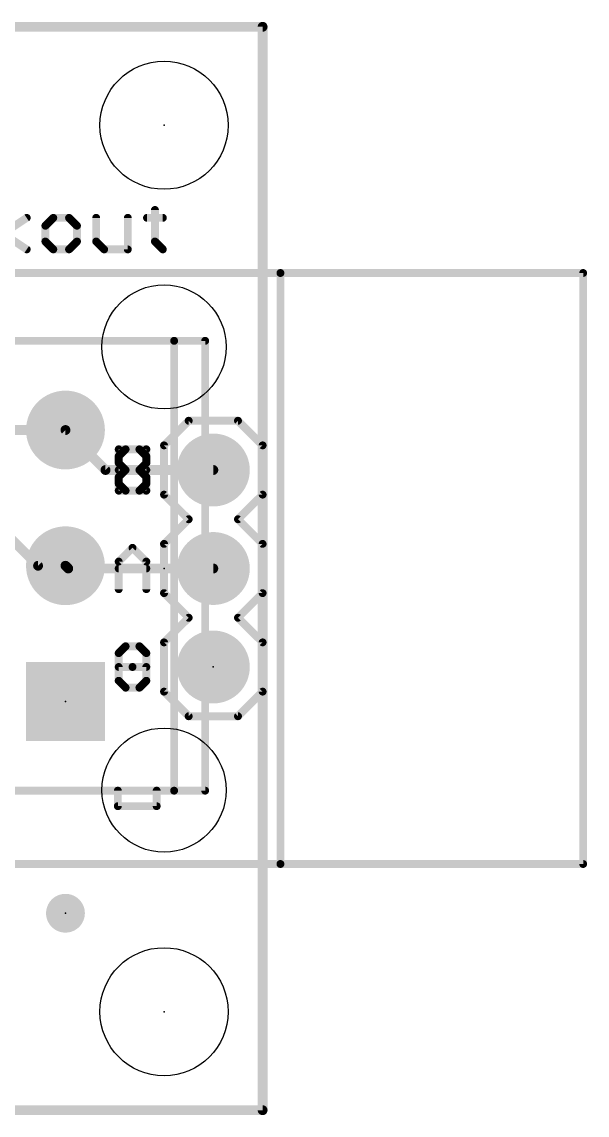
# Model space of a CAD drawing. Extents: x -30 to 77, y -19 to 28.
# Drawn here: x 16.66 to 31.22, y -0.13 to 28.07 of the extents above; entities that cross this region are included whole.
import ezdxf

# ---------------------------------------------------------------- set-up
doc = ezdxf.new("R2010")
doc.units = 0
for name, color, linetype in [('1', 12, 'CONTINUOUS'), ('16', 132, 'CONTINUOUS'), ('17', 110, 'CONTINUOUS'), ('20', 53, 'CONTINUOUS'), ('21', 41, 'CONTINUOUS'), ('22', 40, 'CONTINUOUS'), ('23', 53, 'CONTINUOUS'), ('51', 53, 'CONTINUOUS')]:
    doc.layers.add(name, color=color, linetype=linetype)

# ---------------------------------------------------------------- blocks, each defined once
blk = doc.blocks.new('SQUAREP')
blk.add_solid([(-0.5, -0.5), (0.5, -0.5), (-0.5, 0.5), (0.5, 0.5)])
blk = doc.blocks.new('ROUNDP')
at = {"const_width": 0.5}
blk.add_lwpolyline([(0, -0.25, 1), (0, 0.25, 1), (0, -0.25)], format="xyb", dxfattribs=at)
blk = doc.blocks.new('RECT')
blk.add_solid([(-0.5, -0.5), (0.5, -0.5), (-0.5, 0.5), (0.5, 0.5)])
blk = doc.blocks.new('PIE')
at = {"const_width": 0.5}
blk.add_lwpolyline([(0, -0.25, 1), (0, 0.25, 1), (0, -0.25)], format="xyb", dxfattribs=at)

msp = doc.modelspace()

# ---------------------------------------------------------------- linework, layer by layer
at = {"layer": '1', "const_width": 0.254}
for points in [[(0, 27.94), (22.86, 27.94)], [(22.86, 27.94), (22.86, 0)], [(16.144, 17.541), (17.78, 17.541)], [(17.78, 17.541), (18.811, 16.51)], [(18.811, 16.51), (21.59, 16.51)], [(17.78, 14.041), (17.851, 13.97)], [(17.851, 13.97), (21.59, 13.97)], [(22.86, 0), (0, 0)]]:
    msp.add_lwpolyline(points, dxfattribs=at)
at = {"layer": '1', "const_width": 0.127}
for points in [[(22.9235, 27.94, 1), (22.7965, 27.94)], [(22.86, 27.8765, 1), (22.86, 28.0035)], [(17.8249, 17.5859, 1), (17.7351, 17.4961)], [(17.78, 17.4775, 1), (17.78, 17.6045)], [(18.811, 16.5735, 1), (18.811, 16.4465)], [(21.59, 16.4465, 1), (21.59, 16.5735)], [(18.7661, 16.4651, 1), (18.8559, 16.5549)], [(17.8249, 14.0859, 1), (17.7351, 13.9961)], [(17.851, 14.0335, 1), (17.851, 13.9065)], [(17.8061, 13.9251, 1), (17.8959, 14.0149)], [(21.59, 13.9065, 1), (21.59, 14.0335)], [(22.7965, 0, 1), (22.9235, 0)], [(22.86, -0.0635, 1), (22.86, 0.0635)]]:
    msp.add_lwpolyline(points, format="xyb", dxfattribs=at)
at = {"layer": '16', "const_width": 0.254}
for points in [[(0, 27.94), (22.86, 27.94)], [(22.86, 27.94), (22.86, 0)], [(15.875, 15.24), (17.074, 14.041)], [(17.074, 14.041), (17.78, 14.041)], [(22.86, 0), (0, 0)]]:
    msp.add_lwpolyline(points, dxfattribs=at)
at = {"layer": '16', "const_width": 0.127}
for points in [[(22.9235, 27.94, 1), (22.7965, 27.94)], [(22.86, 27.8765, 1), (22.86, 28.0035)], [(17.074, 14.1045, 1), (17.074, 13.9775)], [(17.0291, 13.9961, 1), (17.1189, 14.0859)], [(17.78, 13.9775, 1), (17.78, 14.1045)], [(22.7965, 0, 1), (22.9235, 0)], [(22.86, -0.0635, 1), (22.86, 0.0635)]]:
    msp.add_lwpolyline(points, format="xyb", dxfattribs=at)
at = {"layer": '20', "const_width": 0.2032}
for points in [[(0, 27.94), (22.86, 27.94)], [(22.86, 27.94), (22.86, 0)], [(22.86, 0), (0, 0)]]:
    msp.add_lwpolyline(points, dxfattribs=at)
at = {"layer": '20', "const_width": 0.1016}
for points in [[(22.9108, 27.94, 1), (22.8092, 27.94)], [(22.86, 27.8892, 1), (22.86, 27.9908)], [(22.8092, 0, 1), (22.9108, 0)], [(22.86, -0.0508, 1), (22.86, 0.0508)]]:
    msp.add_lwpolyline(points, format="xyb", dxfattribs=at)
at = {"layer": '20'}
for centre, radius in [((20.32, 25.4), 1.651), ((20.32, 19.685), 1.6), ((20.32, 8.255), 1.6), ((20.32, 2.54), 1.651)]:
    msp.add_circle(centre, radius, dxfattribs=at)
at = {"layer": '21', "const_width": 0.2032}
for points in [[(20.0855, 23.2165), (20.0855, 22.403)], [(16.1712, 22.6063), (16.7813, 23.0131)], [(17.466, 23.0131), (17.2627, 22.8097)], [(17.2627, 22.8097), (17.2627, 22.403)], [(17.8728, 23.0131), (17.466, 23.0131)], [(18.0761, 22.8097), (17.8728, 23.0131)], [(18.0761, 22.403), (18.0761, 22.8097)], [(18.5724, 23.0131), (18.5724, 22.403)], [(19.3859, 22.1996), (19.3859, 23.0131)], [(19.8821, 23.0131), (20.2888, 23.0131)], [(16.7813, 22.1996), (16.1712, 22.6063)], [(17.2627, 22.403), (17.466, 22.1996)], [(17.466, 22.1996), (17.8728, 22.1996)], [(17.8728, 22.1996), (18.0761, 22.403)], [(18.5724, 22.403), (18.7757, 22.1996)], [(18.7757, 22.1996), (19.3859, 22.1996)], [(20.0855, 22.403), (20.2888, 22.1996)], [(10.32, 21.59), (23.32, 21.59)], [(23.32, 6.35), (23.32, 21.59)], [(14.38, 19.841), (20.58, 19.841)], [(20.58, 19.841), (21.38, 19.841)], [(20.58, 19.841), (20.58, 8.241)], [(21.38, 19.841), (21.38, 8.241)], [(20.32, 17.145), (20.955, 17.78)], [(20.955, 17.78), (22.225, 17.78)], [(22.225, 17.78), (22.86, 17.145)], [(20.32, 15.875), (20.32, 17.145)], [(22.86, 17.145), (22.86, 15.875)], [(19.1516, 15.9766), (19.1516, 17.0443)], [(19.1516, 17.0443), (19.6855, 17.0443)], [(19.6855, 17.0443), (19.8634, 16.8664)], [(19.8634, 16.8664), (19.8634, 16.6884)], [(19.8634, 16.6884), (19.6855, 16.5105)], [(19.1516, 16.5105), (19.6855, 16.5105)], [(19.6855, 16.5105), (19.8634, 16.3325)], [(19.8634, 16.3325), (19.8634, 16.1546)], [(19.6855, 15.9766), (19.1516, 15.9766)], [(19.8634, 16.1546), (19.6855, 15.9766)], [(20.955, 15.24), (20.32, 15.875)], [(22.86, 15.875), (22.225, 15.24)], [(20.32, 14.605), (20.955, 15.24)], [(22.225, 15.24), (22.86, 14.605)], [(20.32, 13.335), (20.32, 14.605)], [(22.86, 14.605), (22.86, 13.335)], [(19.1516, 14.1484), (19.5075, 14.5043)], [(19.5075, 14.5043), (19.8634, 14.1484)], [(19.1516, 13.4366), (19.1516, 14.1484)], [(19.8634, 14.1484), (19.8634, 13.4366)], [(19.1516, 13.9705), (19.8634, 13.9705)], [(20.955, 12.7), (20.32, 13.335)], [(22.86, 13.335), (22.225, 12.7)], [(20.32, 12.065), (20.955, 12.7)], [(22.225, 12.7), (22.86, 12.065)], [(20.32, 10.795), (20.32, 12.065)], [(22.86, 12.065), (22.86, 10.795)], [(19.3296, 11.9643), (19.1516, 11.7864)], [(19.1516, 11.7864), (19.1516, 11.0746)], [(19.6855, 11.9643), (19.3296, 11.9643)], [(19.8634, 11.7864), (19.6855, 11.9643)], [(19.8634, 11.4305), (19.5075, 11.4305)], [(19.8634, 11.0746), (19.8634, 11.4305)], [(19.1516, 11.0746), (19.3296, 10.8966)], [(19.3296, 10.8966), (19.6855, 10.8966)], [(19.6855, 10.8966), (19.8634, 11.0746)], [(20.32, 10.795), (20.955, 10.16)], [(22.225, 10.16), (22.86, 10.795)], [(20.955, 10.16), (22.225, 10.16)], [(20.58, 8.241), (14.38, 8.241)], [(21.38, 8.241), (20.58, 8.241)], [(23.32, 6.35), (10.32, 6.35)]]:
    msp.add_lwpolyline(points, dxfattribs=at)
at = {"layer": '21', "const_width": 0.1016}
for points in [[(20.1363, 23.2165, 1), (20.0347, 23.2165)], [(16.8095, 22.9708, 1), (16.7532, 23.0554)], [(17.2267, 22.8456, 1), (17.2986, 22.7738)], [(17.3134, 22.8097, 1), (17.2119, 22.8097)], [(17.466, 23.0639, 1), (17.466, 22.9623)], [(17.5019, 22.9772, 1), (17.4301, 23.049)], [(17.9087, 23.049, 1), (17.8368, 22.9772)], [(17.8728, 22.9623, 1), (17.8728, 23.0639)], [(18.1269, 22.8097, 1), (18.0253, 22.8097)], [(18.0402, 22.7738, 1), (18.1121, 22.8456)], [(18.6232, 23.0131, 1), (18.5216, 23.0131)], [(19.4367, 23.0131, 1), (19.3351, 23.0131)], [(19.8821, 23.0639, 1), (19.8821, 22.9623)], [(20.2888, 22.9623, 1), (20.2888, 23.0639)], [(16.7532, 22.1573, 1), (16.8095, 22.2419)], [(17.2986, 22.4389, 1), (17.2267, 22.3671)], [(17.2119, 22.403, 1), (17.3134, 22.403)], [(17.466, 22.2504, 1), (17.466, 22.1488)], [(17.4301, 22.1637, 1), (17.5019, 22.2355)], [(17.8368, 22.2355, 1), (17.9087, 22.1637)], [(17.8728, 22.1488, 1), (17.8728, 22.2504)], [(18.0253, 22.403, 1), (18.1269, 22.403)], [(18.1121, 22.3671, 1), (18.0402, 22.4389)], [(18.6083, 22.4389, 1), (18.5365, 22.3671)], [(18.5216, 22.403, 1), (18.6232, 22.403)], [(18.7757, 22.2504, 1), (18.7757, 22.1488)], [(18.7398, 22.1637, 1), (18.8117, 22.2355)], [(19.3859, 22.1488, 1), (19.3859, 22.2504)], [(20.1214, 22.4389, 1), (20.0496, 22.3671)], [(20.0347, 22.403, 1), (20.1363, 22.403)], [(20.2529, 22.1637, 1), (20.3248, 22.2355)], [(19.3351, 22.1996, 1), (19.4367, 22.1996)], [(23.3708, 21.59, 1), (23.2692, 21.59)], [(23.32, 21.5392, 1), (23.32, 21.6408)], [(20.58, 19.8918, 1), (20.58, 19.7902)], [(20.6308, 19.841, 1), (20.5292, 19.841)], [(20.58, 19.7902, 1), (20.58, 19.8918)], [(21.4308, 19.841, 1), (21.3292, 19.841)], [(21.38, 19.7902, 1), (21.38, 19.8918)], [(20.955, 17.8308, 1), (20.955, 17.7292)], [(20.9909, 17.7441, 1), (20.9191, 17.8159)], [(22.2609, 17.8159, 1), (22.1891, 17.7441)], [(22.225, 17.7292, 1), (22.225, 17.8308)], [(20.3708, 17.145, 1), (20.2692, 17.145)], [(20.2841, 17.1809, 1), (20.3559, 17.1091)], [(22.9108, 17.145, 1), (22.8092, 17.145)], [(22.8241, 17.1091, 1), (22.8959, 17.1809)], [(19.2024, 17.0443, 1), (19.1008, 17.0443)], [(19.1516, 17.0951, 1), (19.1516, 16.9935)], [(19.7214, 17.0802, 1), (19.6495, 17.0084)], [(19.6855, 16.9935, 1), (19.6855, 17.0951)], [(19.9142, 16.8664, 1), (19.8126, 16.8664)], [(19.8275, 16.8304, 1), (19.8993, 16.9023)], [(19.8126, 16.6884, 1), (19.9142, 16.6884)], [(19.8993, 16.6525, 1), (19.8275, 16.7243)], [(19.1516, 16.5613, 1), (19.1516, 16.4597)], [(19.7214, 16.5464, 1), (19.6495, 16.4745)], [(19.6495, 16.5464, 1), (19.7214, 16.4745)], [(19.6855, 16.4597, 1), (19.6855, 16.5613)], [(19.9142, 16.3325, 1), (19.8126, 16.3325)], [(19.8275, 16.2966, 1), (19.8993, 16.3684)], [(19.1516, 16.0274, 1), (19.1516, 15.9258)], [(19.6855, 15.9258, 1), (19.6855, 16.0274)], [(19.8126, 16.1546, 1), (19.9142, 16.1546)], [(19.8993, 16.1186, 1), (19.8275, 16.1905)], [(19.1008, 15.9766, 1), (19.2024, 15.9766)], [(19.6495, 16.0125, 1), (19.7214, 15.9407)], [(20.3559, 15.9109, 1), (20.2841, 15.8391)], [(20.2692, 15.875, 1), (20.3708, 15.875)], [(22.8092, 15.875, 1), (22.9108, 15.875)], [(22.8959, 15.8391, 1), (22.8241, 15.9109)], [(20.9909, 15.2041, 1), (20.9191, 15.2759)], [(20.9191, 15.2041, 1), (20.9909, 15.2759)], [(22.2609, 15.2759, 1), (22.1891, 15.2041)], [(22.1891, 15.2759, 1), (22.2609, 15.2041)], [(20.3708, 14.605, 1), (20.2692, 14.605)], [(20.2841, 14.6409, 1), (20.3559, 14.5691)], [(22.9108, 14.605, 1), (22.8092, 14.605)], [(22.8241, 14.5691, 1), (22.8959, 14.6409)], [(19.5434, 14.5402, 1), (19.4716, 14.4684)], [(19.5434, 14.4684, 1), (19.4716, 14.5402)], [(19.2024, 14.1484, 1), (19.1008, 14.1484)], [(19.1157, 14.1843, 1), (19.1875, 14.1125)], [(19.9142, 14.1484, 1), (19.8126, 14.1484)], [(19.8275, 14.1125, 1), (19.8993, 14.1843)], [(19.1516, 14.0213, 1), (19.1516, 13.9197)], [(19.8634, 13.9197, 1), (19.8634, 14.0213)], [(19.1008, 13.4366, 1), (19.2024, 13.4366)], [(19.8126, 13.4366, 1), (19.9142, 13.4366)], [(20.3559, 13.3709, 1), (20.2841, 13.2991)], [(20.2692, 13.335, 1), (20.3708, 13.335)], [(22.8092, 13.335, 1), (22.9108, 13.335)], [(22.8959, 13.2991, 1), (22.8241, 13.3709)], [(20.9909, 12.6641, 1), (20.9191, 12.7359)], [(20.9191, 12.6641, 1), (20.9909, 12.7359)], [(22.2609, 12.7359, 1), (22.1891, 12.6641)], [(22.1891, 12.7359, 1), (22.2609, 12.6641)], [(20.3708, 12.065, 1), (20.2692, 12.065)], [(20.2841, 12.1009, 1), (20.3559, 12.0291)], [(22.9108, 12.065, 1), (22.8092, 12.065)], [(22.8241, 12.0291, 1), (22.8959, 12.1009)], [(19.2024, 11.7864, 1), (19.1008, 11.7864)], [(19.1157, 11.8223, 1), (19.1875, 11.7504)], [(19.3296, 12.0151, 1), (19.3296, 11.9135)], [(19.3655, 11.9284, 1), (19.2936, 12.0002)], [(19.7214, 12.0002, 1), (19.6495, 11.9284)], [(19.6855, 11.9135, 1), (19.6855, 12.0151)], [(19.8275, 11.7504, 1), (19.8993, 11.8223)], [(19.5075, 11.4813, 1), (19.5075, 11.3797)], [(19.9142, 11.4305, 1), (19.8126, 11.4305)], [(19.8634, 11.3797, 1), (19.8634, 11.4813)], [(19.1875, 11.1105, 1), (19.1157, 11.0386)], [(19.1008, 11.0746, 1), (19.2024, 11.0746)], [(19.3296, 10.9474, 1), (19.3296, 10.8458)], [(19.6855, 10.8458, 1), (19.6855, 10.9474)], [(19.8126, 11.0746, 1), (19.9142, 11.0746)], [(19.8993, 11.0386, 1), (19.8275, 11.1105)], [(19.2936, 10.8607, 1), (19.3655, 10.9325)], [(19.6495, 10.9325, 1), (19.7214, 10.8607)], [(20.3559, 10.8309, 1), (20.2841, 10.7591)], [(20.2692, 10.795, 1), (20.3708, 10.795)], [(22.8092, 10.795, 1), (22.9108, 10.795)], [(22.8959, 10.7591, 1), (22.8241, 10.8309)], [(20.955, 10.2108, 1), (20.955, 10.1092)], [(20.9191, 10.1241, 1), (20.9909, 10.1959)], [(22.1891, 10.1959, 1), (22.2609, 10.1241)], [(22.225, 10.1092, 1), (22.225, 10.2108)], [(20.58, 8.2918, 1), (20.58, 8.1902)], [(20.5292, 8.241, 1), (20.6308, 8.241)], [(20.58, 8.1902, 1), (20.58, 8.2918)], [(21.3292, 8.241, 1), (21.4308, 8.241)], [(21.38, 8.1902, 1), (21.38, 8.2918)], [(23.2692, 6.35, 1), (23.3708, 6.35)], [(23.32, 6.2992, 1), (23.32, 6.4008)]]:
    msp.add_lwpolyline(points, format="xyb", dxfattribs=at)
at = {"layer": '22', "const_width": 0.2032}
for points in [[(19.3299, 17.0443), (19.152, 16.8664)], [(19.152, 16.8664), (19.152, 16.6884)], [(19.8638, 17.0443), (19.3299, 17.0443)], [(19.8638, 15.9766), (19.8638, 17.0443)], [(19.152, 16.6884), (19.3299, 16.5105)], [(19.3299, 16.5105), (19.152, 16.3325)], [(19.152, 16.3325), (19.152, 16.1546)], [(19.8638, 16.5105), (19.3299, 16.5105)], [(19.152, 16.1546), (19.3299, 15.9766)], [(19.3299, 15.9766), (19.8638, 15.9766)], [(19.5079, 14.5043), (19.152, 14.1484)], [(19.8638, 14.1484), (19.5079, 14.5043)], [(19.152, 14.1484), (19.152, 13.4366)], [(19.8638, 13.4366), (19.8638, 14.1484)], [(19.8638, 13.9705), (19.152, 13.9705)], [(19.152, 11.7864), (19.3299, 11.9643)], [(19.3299, 11.9643), (19.6858, 11.9643)], [(19.6858, 11.9643), (19.8638, 11.7864)], [(19.8638, 11.7864), (19.8638, 11.0746)], [(19.152, 11.0746), (19.152, 11.4305)], [(19.152, 11.4305), (19.5079, 11.4305)], [(19.3299, 10.8966), (19.152, 11.0746)], [(19.6858, 10.8966), (19.3299, 10.8966)], [(19.8638, 11.0746), (19.6858, 10.8966)]]:
    msp.add_lwpolyline(points, dxfattribs=at)
at = {"layer": '22', "const_width": 0.1016}
for points in [[(19.2028, 16.8664, 1), (19.1012, 16.8664)], [(19.1161, 16.9023, 1), (19.1879, 16.8304)], [(19.3299, 17.0951, 1), (19.3299, 16.9935)], [(19.3659, 17.0084, 1), (19.294, 17.0802)], [(19.9146, 17.0443, 1), (19.813, 17.0443)], [(19.8638, 16.9935, 1), (19.8638, 17.0951)], [(19.1879, 16.7243, 1), (19.1161, 16.6525)], [(19.1012, 16.6884, 1), (19.2028, 16.6884)], [(19.2028, 16.3325, 1), (19.1012, 16.3325)], [(19.1161, 16.3684, 1), (19.1879, 16.2966)], [(19.3299, 16.5613, 1), (19.3299, 16.4597)], [(19.3659, 16.4745, 1), (19.294, 16.5464)], [(19.294, 16.4745, 1), (19.3659, 16.5464)], [(19.8638, 16.4597, 1), (19.8638, 16.5613)], [(19.1879, 16.1905, 1), (19.1161, 16.1186)], [(19.1012, 16.1546, 1), (19.2028, 16.1546)], [(19.3299, 16.0274, 1), (19.3299, 15.9258)], [(19.8638, 15.9258, 1), (19.8638, 16.0274)], [(19.294, 15.9407, 1), (19.3659, 16.0125)], [(19.813, 15.9766, 1), (19.9146, 15.9766)], [(19.5438, 14.5402, 1), (19.472, 14.4684)], [(19.5438, 14.4684, 1), (19.472, 14.5402)], [(19.2028, 14.1484, 1), (19.1012, 14.1484)], [(19.1161, 14.1843, 1), (19.1879, 14.1125)], [(19.9146, 14.1484, 1), (19.813, 14.1484)], [(19.8279, 14.1125, 1), (19.8997, 14.1843)], [(19.152, 14.0213, 1), (19.152, 13.9197)], [(19.8638, 13.9197, 1), (19.8638, 14.0213)], [(19.1012, 13.4366, 1), (19.2028, 13.4366)], [(19.813, 13.4366, 1), (19.9146, 13.4366)], [(19.1161, 11.8223, 1), (19.1879, 11.7504)], [(19.3299, 12.0151, 1), (19.3299, 11.9135)], [(19.3659, 11.9284, 1), (19.294, 12.0002)], [(19.7218, 12.0002, 1), (19.6499, 11.9284)], [(19.6858, 11.9135, 1), (19.6858, 12.0151)], [(19.9146, 11.7864, 1), (19.813, 11.7864)], [(19.8279, 11.7504, 1), (19.8997, 11.8223)], [(19.2028, 11.4305, 1), (19.1012, 11.4305)], [(19.152, 11.4813, 1), (19.152, 11.3797)], [(19.5079, 11.3797, 1), (19.5079, 11.4813)], [(19.1879, 11.1105, 1), (19.1161, 11.0386)], [(19.1012, 11.0746, 1), (19.2028, 11.0746)], [(19.3299, 10.9474, 1), (19.3299, 10.8458)], [(19.6858, 10.8458, 1), (19.6858, 10.9474)], [(19.813, 11.0746, 1), (19.9146, 11.0746)], [(19.8997, 11.0386, 1), (19.8279, 11.1105)], [(19.294, 10.8607, 1), (19.3659, 10.9325)], [(19.6499, 10.9325, 1), (19.7218, 10.8607)]]:
    msp.add_lwpolyline(points, format="xyb", dxfattribs=at)
at = {"layer": '23'}
for p in [(20.32, 25.4), (20.32, 13.97), (21.59, 11.43), (17.78, 10.541), (17.78, 5.08), (20.32, 2.54)]:
    msp.add_point(p, dxfattribs=at)
at = {"layer": '51', "const_width": 0.2032}
for points in [[(31.12, 21.59), (23.32, 21.59)], [(31.12, 6.35), (31.12, 21.59)], [(19.13, 8.241), (19.13, 7.841)], [(20.13, 7.841), (20.13, 8.241)], [(19.13, 7.841), (20.13, 7.841)], [(23.32, 6.35), (31.12, 6.35)]]:
    msp.add_lwpolyline(points, dxfattribs=at)
at = {"layer": '51', "const_width": 0.1016}
for points in [[(23.32, 21.6408, 1), (23.32, 21.5392)], [(31.1708, 21.59, 1), (31.0692, 21.59)], [(31.12, 21.5392, 1), (31.12, 21.6408)], [(19.1808, 8.241, 1), (19.0792, 8.241)], [(20.1808, 8.241, 1), (20.0792, 8.241)], [(19.13, 7.8918, 1), (19.13, 7.7902)], [(20.13, 7.7902, 1), (20.13, 7.8918)], [(19.0792, 7.841, 1), (19.1808, 7.841)], [(20.0792, 7.841, 1), (20.1808, 7.841)], [(23.32, 6.4008, 1), (23.32, 6.2992)], [(31.0692, 6.35, 1), (31.1708, 6.35)], [(31.12, 6.2992, 1), (31.12, 6.4008)]]:
    msp.add_lwpolyline(points, format="xyb", dxfattribs=at)

# ---------------------------------------------------------------- block references
at = {"layer": '1'}
msp.add_blockref('PIE', (17.78, 5.08), dxfattribs=at)
at = {"layer": '17'}
for name, p, xscale, yscale, rotation in [('ROUNDP', (17.78, 17.541), 2.032, 2.032, 90), ('ROUNDP', (17.78, 17.541), 2.032, 2.032, 90), ('ROUNDP', (21.59, 16.51), 1.8796, 1.8796, 180), ('ROUNDP', (21.59, 16.51), 1.8796, 1.8796, 180), ('ROUNDP', (17.78, 14.041), 2.032, 2.032, 90), ('ROUNDP', (17.78, 14.041), 2.032, 2.032, 90), ('ROUNDP', (21.59, 13.97), 1.8796, 1.8796, 180), ('ROUNDP', (21.59, 13.97), 1.8796, 1.8796, 180), ('ROUNDP', (21.59, 11.43), 1.8796, 1.8796, 180), ('ROUNDP', (21.59, 11.43), 1.8796, 1.8796, 180), ('SQUAREP', (17.78, 10.541), 2.032, 2.032, 90), ('SQUAREP', (17.78, 10.541), 2.032, 2.032, 90)]:
    msp.add_blockref(name, p, dxfattribs=dict(at, xscale=xscale, yscale=yscale, rotation=rotation))
at = {"layer": '51', "xscale": 0.508, "yscale": 0.508, "rotation": 90}
for p in [(21.59, 16.51), (21.59, 13.97), (21.59, 11.43)]:
    msp.add_blockref('RECT', p, dxfattribs=at)

doc.saveas('drawing.dxf')
